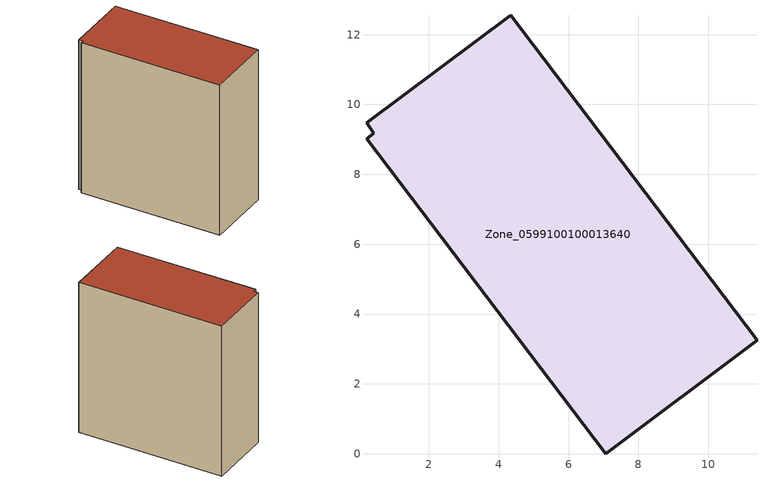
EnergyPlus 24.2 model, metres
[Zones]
Zone_0599100100013640
 floor ground (C_G): 7.06,0 0.21,9.03 0.43,9.18 0.22,9.47 4.34,12.56 11.39,3.25 z0
 wall outside (C_F): 7.06,0 11.39,3.25 4.34,12.56 0.22,9.47 0.43,9.18 0.21,9.03 7.06,0 z0:12.57
 roof outside (C_R): 0.21,9.03 7.06,0 11.39,3.25 4.34,12.56 0.22,9.47 0.43,9.18 z12.57
[BUILDING]
Pand.0599100100013640: North Axis=0; Terrain=City; Loads Convergence Tolerance Value=0.04; Temperature Convergence Tolerance Value=0.4; Solar Distribution=FullExterior; Maximum Number of Warmup Days=25; Minimum Number of Warmup Days=1
[Site:Location]
Rotterdam.The.Hague.AP_ZH_NLD Design_Conditions: Latitude=51.96; Longitude=4.45; Time Zone=1; Elevation=-4.5
[SITE:GROUNDTEMPERATURE:BUILDINGSURFACE]
18, 18, 18, 18, 18, 18, 18, 18, 18, 18, 18, 18
[MATERIAL] Thermal Absorptance=0.9; Solar Absorptance=0.7; Visible Absorptance=0.7
Name | Roughness | Thickness | Conductivity | Density | Specific Heat
G.TI.2015-2018 | MediumSmooth | 0.15 | 0.0428571 | 540 | 1210
F.TI.2015-2018 | Rough | 0.3 | 0.0666667 | 1920 | 840
R.TI.2015-2018 | MediumRough | 0.2 | 0.0333333 | 1500 | 1000
[CONSTRUCTION]
C_G: G.TI.2015-2018
C_F: F.TI.2015-2018
C_R: R.TI.2015-2018
[ZONE]
Zone_0599100100013640: Type=1; Multiplier=1; Ceiling Height=Autocalculate; Volume=Autocalculate; Floor Area=autocalculate; Part of Total Floor Area=Yes
[ZONEINFILTRATION:DESIGNFLOWRATE]
Infil_Zone_0599100100013640: Zone or ZoneList or Space or SpaceList=Zone_0599100100013640; Schedule=AlwaysOn; Design Flow Rate Calculation Method=Flow/Area; Flow Rate per Floor Area=0.0015; Constant Term Coefficient=1; Temperature Term Coefficient=0; Velocity Term Coefficient=0; Velocity Squared Term Coefficient=0
[HVACTEMPLATE:ZONE:IDEALLOADSAIRSYSTEM]
Zone_0599100100013640: Maximum Heating Supply Air Temperature=50; Minimum Cooling Supply Air Temperature=13; Maximum Heating Supply Air Humidity Ratio=0.0156; Minimum Cooling Supply Air Humidity Ratio=0.0077; Heating Limit=NoLimit; Cooling Limit=NoLimit; Dehumidification Control Type=ConstantSensibleHeatRatio; Cooling Sensible Heat Ratio=0.7; Dehumidification Setpoint=60; Humidification Control Type=None; Humidification Setpoint=30; Outdoor Air Method=None; Outdoor Air Flow Rate per Person=0.00944; Outdoor Air Flow Rate per Zone Floor Area=0; Outdoor Air Flow Rate per Zone=0; Demand Controlled Ventilation Type=None; Outdoor Air Economizer Type=NoEconomizer; Heat Recovery Type=None; Sensible Heat Recovery Effectiveness=0.7; Latent Heat Recovery Effectiveness=0.65
[ZONECONTROL:THERMOSTAT]
ThermostatControl_Zone_0599100100013640: Zone or ZoneList=Zone_0599100100013640; Control Type Schedule=DualSetpointControlType; Control 1=Thermostat_Zone_0599100100013640; Temperature Difference Between Cutout And Setpoint=0
[THERMOSTATSETPOINT:DUALSETPOINT]
Thermostat_Zone_0599100100013640: Heating Setpoint Temperature Schedule=HeatingSetpoint_Zone_0599100100013640; Cooling Setpoint Temperature Schedule=CoolingSetpoint_Zone_0599100100013640
[SCHEDULE:COMPACT]
HeatingSetpoint_Zone_0599100100013640: Through: 12/31, For: AllDays, Until: 24:00, 21
CoolingSetpoint_Zone_0599100100013640: Through: 12/31, For: AllDays, Until: 24:00, 24
DualSetpointControlType: Through: 12/31, For: AllDays, Until: 24:00, 4
AlwaysOn: Through: 12/31, For: AllDays, Until: 24:00, 1
